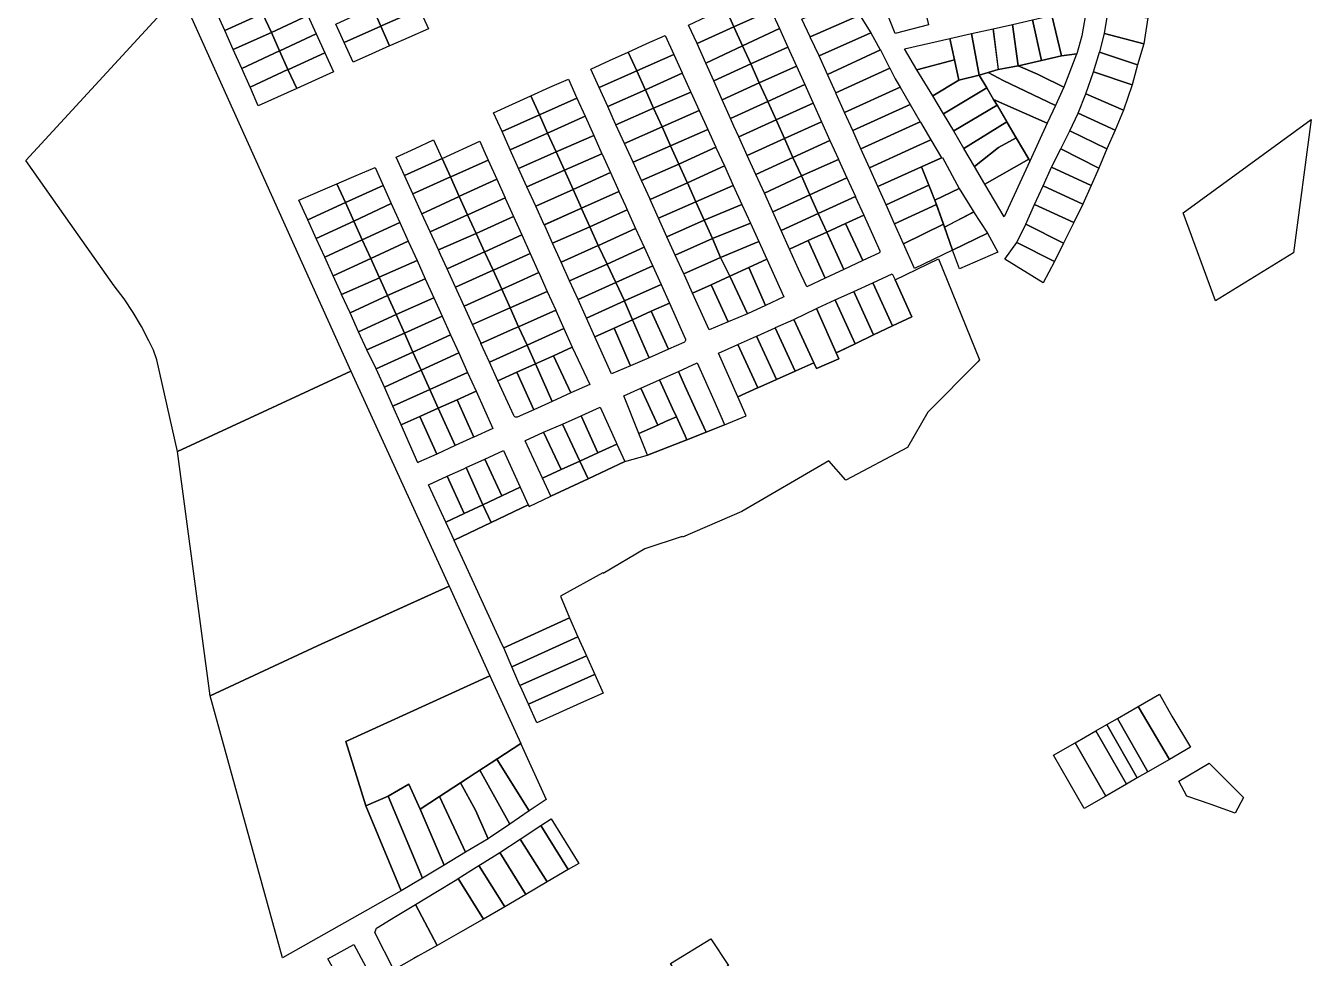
# Model space of a CAD drawing. Header units: millimetres. Extents: x 522658 to 553925, y 7796479 to 7820139.
# Drawn here: x 541042 to 541671, y 7806380 to 7806837 of the extents above; entities that cross this region are included whole.
import ezdxf

# ---------------------------------------------------------------- set-up
doc = ezdxf.new("R2010")
doc.units = ezdxf.units.MM
doc.layers.add('ZONA RESIDENCIAL 2 (ZR_2)', color=2, linetype='Continuous')

msp = doc.modelspace()

# ---------------------------------------------------------------- linework, layer by layer
at = {"layer": 'ZONA RESIDENCIAL 2 (ZR_2)'}
for points in [[(541160.67, 7806648.86), (541116.56, 7806628.45), (541106.5, 7806673.33), (541104.83, 7806678.1), (541102.69, 7806682.69), (541099.04, 7806689.76), (541094.98, 7806696.6), (541090.54, 7806703.2), (541085.71, 7806709.52), (541064.06, 7806740.06), (541042.37, 7806771.01), (541117.91, 7806853.17), (541118.01, 7806852.94), (541119.78, 7806849.01), (541201.49, 7806667.88), (541160.67, 7806648.86)], [(541135.79, 7806843.58), (541154.04, 7806851.86), (541158.21, 7806842.94), (541139.83, 7806834.53), (541135.79, 7806843.58)], [(541180.45, 7806841.9), (541162.57, 7806833.6), (541158.21, 7806842.94), (541176.24, 7806851.19), (541180.45, 7806841.9)], [(541216.17, 7806836.65), (541212.08, 7806845.91), (541212.37, 7806846.04), (541230.77, 7806854.45), (541235.04, 7806844.99), (541216.82, 7806836.94), (541216.17, 7806836.65)], [(541407.06, 7806844.6), (541388.86, 7806836.37), (541384.77, 7806845.42), (541384.68, 7806845.61), (541393.61, 7806849.64), (541402.86, 7806853.82), (541407.06, 7806844.6)], [(541450.57, 7806842.09), (541426.21, 7806831.5), (541422.17, 7806840.15), (541447.81, 7806852.24), (541450.57, 7806842.09)], [(541462.18, 7806847), (541480.87, 7806851.18), (541484.16, 7806837.34), (541467.83, 7806833.14), (541462.18, 7806847)], [(541216.17, 7806836.65), (541198.22, 7806828.71), (541194.14, 7806837.7), (541212.08, 7806845.91), (541216.17, 7806836.65)], [(541220.42, 7806827.03), (541216.17, 7806836.65), (541216.82, 7806836.94), (541235.04, 7806844.99), (541239.4, 7806835.34), (541229.87, 7806831.17), (541220.87, 7806827.23), (541220.42, 7806827.03)], [(541388.86, 7806836.37), (541370.82, 7806828.2), (541366.72, 7806837.15), (541375.63, 7806841.35), (541384.68, 7806845.61), (541384.77, 7806845.42), (541388.86, 7806836.37)], [(541411.18, 7806835.47), (541393.1, 7806827.01), (541388.86, 7806836.37), (541407.06, 7806844.6), (541407.17, 7806844.35), (541411.18, 7806835.47)], [(541549.21, 7806822.19), (541544.38, 7806841.94), (541561.53, 7806845.91), (541559.08, 7806831.93), (541556.61, 7806823.16), (541549.21, 7806822.19)], [(541162.57, 7806833.6), (541143.95, 7806825.3), (541139.83, 7806834.53), (541158.21, 7806842.94), (541162.57, 7806833.6)], [(541162.57, 7806833.6), (541180.45, 7806841.9), (541184.54, 7806832.87), (541166.75, 7806824.64), (541166.61, 7806824.57), (541162.57, 7806833.6)], [(541426.21, 7806831.5), (541450.57, 7806842.09), (541450.67, 7806841.72), (541455.87, 7806833.5), (541455.92, 7806833.41), (541430.55, 7806822.21), (541426.43, 7806831.02), (541426.21, 7806831.5)], [(541528.02, 7806817.33), (541525.21, 7806837.58), (541535.05, 7806839.81), (541539.34, 7806819.92), (541528.12, 7806817.35), (541528.02, 7806817.33)], [(541539.34, 7806819.92), (541535.05, 7806839.81), (541540.46, 7806841.03), (541544.38, 7806841.94), (541549.21, 7806822.19), (541539.34, 7806819.92)], [(541591.41, 7806840.83), (541589.38, 7806828.05), (541570.19, 7806833.11), (541571.78, 7806843.01), (541591.41, 7806840.83)], [(541166.61, 7806824.57), (541148.1, 7806816.02), (541143.95, 7806825.3), (541162.57, 7806833.6), (541166.61, 7806824.57)], [(541170.7, 7806815.42), (541166.61, 7806824.57), (541166.75, 7806824.64), (541184.54, 7806832.87), (541188.7, 7806823.69), (541170.99, 7806815.55), (541170.7, 7806815.42)], [(541220.42, 7806827.03), (541211.7, 7806823.21), (541202.63, 7806819.01), (541198.22, 7806828.71), (541216.17, 7806836.65), (541220.42, 7806827.03)], [(541337.21, 7806824.03), (541346.29, 7806828.16), (541355.19, 7806832.2), (541359.44, 7806822.85), (541341.35, 7806814.85), (541337.21, 7806824.03)], [(541393.1, 7806827.01), (541375.14, 7806818.61), (541370.82, 7806828.2), (541388.86, 7806836.37), (541393.1, 7806827.01)], [(541393.1, 7806827.01), (541411.18, 7806835.47), (541415.26, 7806826.44), (541397.09, 7806818.19), (541393.1, 7806827.01)], [(541460.57, 7806825.04), (541434.69, 7806812.98), (541430.55, 7806822.21), (541455.92, 7806833.41), (541460.35, 7806825.47), (541460.57, 7806825.04)], [(541498.96, 7806810.29), (541496.81, 7806820.22), (541494.55, 7806830.64), (541505.05, 7806833.02), (541508.95, 7806812.72), (541498.96, 7806810.29)], [(541518.23, 7806815.44), (541513.32, 7806814), (541508.95, 7806812.72), (541505.05, 7806833.02), (541515.67, 7806835.42), (541518.23, 7806815.44)], [(541528.02, 7806817.33), (541518.26, 7806815.45), (541515.67, 7806835.42), (541525.21, 7806837.58), (541528.02, 7806817.33)], [(541589.38, 7806828.05), (541586.33, 7806817.73), (541567.81, 7806823.92), (541567.9, 7806824.2), (541570.19, 7806833.11), (541589.38, 7806828.05)], [(541375.14, 7806818.61), (541393.1, 7806827.01), (541397.08, 7806818.19), (541379.02, 7806809.99), (541375.14, 7806818.61)], [(541419.47, 7806817.12), (541401.29, 7806808.91), (541397.08, 7806818.19), (541415.26, 7806826.44), (541419.47, 7806817.12)], [(541496.81, 7806820.22), (541478.42, 7806815.36), (541472.27, 7806825.6), (541494.55, 7806830.64), (541496.81, 7806820.22)], [(541170.7, 7806815.42), (541152.17, 7806806.91), (541148.1, 7806816.02), (541166.61, 7806824.57), (541170.7, 7806815.42)], [(541192.96, 7806814.29), (541184.06, 7806810.28), (541174.98, 7806806.19), (541170.7, 7806815.42), (541170.99, 7806815.55), (541188.7, 7806823.69), (541192.96, 7806814.29)], [(541318.93, 7806815.72), (541328.08, 7806819.88), (541337.21, 7806824.03), (541341.35, 7806814.85), (541322.96, 7806806.71), (541318.93, 7806815.72)], [(541363.63, 7806813.61), (541345.54, 7806805.56), (541345.46, 7806805.75), (541341.35, 7806814.85), (541359.44, 7806822.85), (541363.55, 7806813.79), (541363.63, 7806813.61)], [(541465.14, 7806816.17), (541438.68, 7806804.08), (541434.69, 7806812.98), (541460.57, 7806825.04), (541465.07, 7806816.3), (541465.14, 7806816.17)], [(541478.42, 7806815.36), (541496.81, 7806820.22), (541498.96, 7806810.29), (541486.14, 7806802.52), (541478.42, 7806815.36)], [(541556.57, 7806823.01), (541550.33, 7806806.77), (541538.69, 7806812.53), (541537.4, 7806813.12), (541528.02, 7806817.33), (541528.12, 7806817.35), (541539.34, 7806819.92), (541549.21, 7806822.19), (541556.61, 7806823.16), (541556.57, 7806823.01)], [(541586.33, 7806817.73), (541583.75, 7806808.05), (541564.78, 7806814.39), (541567.81, 7806823.92), (541586.33, 7806817.73)], [(541174.98, 7806806.19), (541165.57, 7806801.95), (541156.17, 7806797.72), (541152.37, 7806806.47), (541152.17, 7806806.91), (541170.7, 7806815.42), (541174.98, 7806806.19)], [(541345.54, 7806805.56), (541327.13, 7806797.37), (541322.96, 7806806.71), (541341.35, 7806814.85), (541345.46, 7806805.75), (541345.54, 7806805.56)], [(541367.79, 7806804.45), (541349.58, 7806796.63), (541345.54, 7806805.56), (541363.63, 7806813.61), (541367.65, 7806804.76), (541367.79, 7806804.45)], [(541401.29, 7806808.91), (541383.12, 7806800.7), (541379.02, 7806809.99), (541397.08, 7806818.19), (541401.29, 7806808.91)], [(541401.29, 7806808.91), (541419.47, 7806817.12), (541423.54, 7806808.11), (541405.41, 7806799.8), (541401.29, 7806808.91)], [(541438.68, 7806804.08), (541465.14, 7806816.17), (541467.82, 7806810.96), (541470.2, 7806806.85), (541442.99, 7806794.46), (541438.91, 7806803.56), (541438.68, 7806804.08)], [(541546.24, 7806797.92), (541542.23, 7806789.25), (541515.91, 7806800.86), (541512.56, 7806806.56), (541508.95, 7806812.72), (541513.32, 7806814), (541520.64, 7806810.04), (541546.24, 7806797.92)], [(541537.4, 7806813.12), (541538.69, 7806812.53), (541550.33, 7806806.77), (541546.24, 7806797.92), (541520.64, 7806810.04), (541513.32, 7806814), (541518.23, 7806815.44), (541528.02, 7806817.33), (541537.4, 7806813.12)], [(541564.78, 7806814.39), (541583.75, 7806808.05), (541579.47, 7806795.56), (541561.13, 7806803.54), (541564.78, 7806814.39)], [(541298.76, 7806806.76), (541307.93, 7806810.71), (541312.08, 7806801.48), (541293.73, 7806793.26), (541289.54, 7806802.57), (541298.76, 7806806.76)], [(541383.12, 7806800.7), (541401.29, 7806808.91), (541405.41, 7806799.8), (541387.19, 7806791.45), (541383.12, 7806800.7)], [(541427.66, 7806799), (541409.49, 7806790.78), (541405.41, 7806799.8), (541423.54, 7806808.11), (541426.82, 7806800.85), (541427.66, 7806799)], [(541475.11, 7806798.37), (541446.99, 7806785.57), (541442.99, 7806794.46), (541470.2, 7806806.85), (541475.11, 7806798.37)], [(541512.56, 7806806.56), (541491.41, 7806793.74), (541486.14, 7806802.52), (541498.96, 7806810.29), (541508.95, 7806812.72), (541512.56, 7806806.56)], [(541293.73, 7806793.26), (541275.42, 7806785.06), (541271.29, 7806794.28), (541280.53, 7806798.48), (541289.54, 7806802.57), (541293.73, 7806793.26)], [(541316.08, 7806792.58), (541297.74, 7806784.36), (541293.73, 7806793.26), (541312.08, 7806801.48), (541316.08, 7806792.58)], [(541327.13, 7806797.37), (541345.54, 7806805.56), (541349.58, 7806796.63), (541331.17, 7806788.35), (541331.02, 7806788.68), (541327.13, 7806797.37)], [(541349.58, 7806796.63), (541367.79, 7806804.45), (541371.9, 7806795.41), (541353.75, 7806787.39), (541349.58, 7806796.63)], [(541517.61, 7806797.97), (541496.44, 7806785.38), (541491.41, 7806793.74), (541512.56, 7806806.56), (541515.91, 7806800.86), (541517.61, 7806797.97)], [(541542.23, 7806789.25), (541533.63, 7806770.66), (541533.13, 7806771.52), (541526.94, 7806782.06), (541522.57, 7806789.51), (541517.61, 7806797.97), (541515.91, 7806800.86), (541542.23, 7806789.25)], [(541561.13, 7806803.54), (541579.47, 7806795.56), (541575.35, 7806785.85), (541557.24, 7806794.14), (541561.13, 7806803.54)], [(541353.75, 7806787.39), (541335.36, 7806779.27), (541331.17, 7806788.35), (541349.58, 7806796.63), (541353.75, 7806787.39)], [(541376.15, 7806786.05), (541357.93, 7806778.15), (541353.86, 7806787.15), (541353.75, 7806787.39), (541371.9, 7806795.41), (541376.15, 7806786.05)], [(541409.49, 7806790.78), (541391.22, 7806782.52), (541388.83, 7806787.74), (541387.19, 7806791.45), (541405.41, 7806799.8), (541409.49, 7806790.78)], [(541431.78, 7806789.89), (541413.58, 7806781.74), (541409.49, 7806790.78), (541427.66, 7806799), (541431.78, 7806789.89)], [(541480.09, 7806789.79), (541451.01, 7806776.61), (541446.99, 7806785.57), (541475.11, 7806798.37), (541480.06, 7806789.84), (541480.09, 7806789.79)], [(541496.48, 7806785.31), (541496.44, 7806785.38), (541517.61, 7806797.97), (541522.39, 7806789.81), (541501.43, 7806776.85), (541496.48, 7806785.31)], [(541557.24, 7806794.14), (541575.35, 7806785.85), (541571.32, 7806776.69), (541553.29, 7806785.42), (541557.24, 7806794.14)], [(541297.74, 7806784.36), (541279.42, 7806776.15), (541275.42, 7806785.06), (541293.73, 7806793.26), (541297.74, 7806784.36)], [(541320.28, 7806783.24), (541301.89, 7806775.13), (541297.74, 7806784.36), (541316.08, 7806792.58), (541320.28, 7806783.24)], [(541413.58, 7806781.74), (541395.42, 7806773.31), (541391.22, 7806782.52), (541409.49, 7806790.78), (541413.58, 7806781.74)], [(541435.88, 7806780.81), (541417.78, 7806772.46), (541413.58, 7806781.74), (541431.78, 7806789.89), (541435.88, 7806780.81)], [(541451.01, 7806776.61), (541480.09, 7806789.79), (541480.15, 7806789.68), (541485.16, 7806781.04), (541476.63, 7806777.15), (541455.15, 7806767.37), (541451.01, 7806776.61)], [(541522.57, 7806789.51), (541526.94, 7806782.06), (541518.27, 7806777.35), (541506.64, 7806767.94), (541501.43, 7806776.85), (541522.39, 7806789.81), (541522.57, 7806789.51)], [(541662.67, 7806725.79), (541624.53, 7806702.3), (541608.65, 7806745.38), (541671.38, 7806791.03), (541662.67, 7806725.79)], [(541301.89, 7806775.13), (541283.51, 7806767.03), (541279.42, 7806776.15), (541297.74, 7806784.36), (541301.89, 7806775.13)], [(541324.33, 7806774.23), (541305.94, 7806766.13), (541301.89, 7806775.13), (541320.28, 7806783.24), (541324.33, 7806774.23)], [(541357.93, 7806778.15), (541339.55, 7806770.18), (541335.36, 7806779.27), (541353.75, 7806787.39), (541353.86, 7806787.15), (541357.93, 7806778.15)], [(541380.03, 7806777.51), (541362.01, 7806769.13), (541357.93, 7806778.15), (541376.15, 7806786.05), (541380.03, 7806777.51)], [(541417.78, 7806772.46), (541399.63, 7806764.1), (541395.42, 7806773.31), (541413.58, 7806781.74), (541417.78, 7806772.46)], [(541506.65, 7806767.95), (541518.27, 7806777.35), (541526.94, 7806782.06), (541533.13, 7806771.52), (541511.66, 7806759.4), (541506.65, 7806767.95)], [(541548.79, 7806776.6), (541553.29, 7806785.42), (541571.32, 7806776.69), (541567.36, 7806767.2), (541548.79, 7806776.6)], [(541246.07, 7806772), (541227.69, 7806763.64), (541223.7, 7806772.54), (541232.94, 7806776.86), (541241.96, 7806781.08), (541246.02, 7806772.11), (541246.07, 7806772)], [(541246.07, 7806772), (541264.51, 7806780.39), (541266.58, 7806775.83), (541268.68, 7806771.11), (541250.32, 7806762.92), (541250.2, 7806762.87), (541246.07, 7806772)], [(541362.01, 7806769.13), (541343.68, 7806761.18), (541339.55, 7806770.18), (541357.93, 7806778.15), (541362.01, 7806769.13)], [(541362.01, 7806769.13), (541380.03, 7806777.51), (541380.11, 7806777.34), (541384.24, 7806768.25), (541366.11, 7806760.03), (541366.04, 7806760.19), (541362.01, 7806769.13)], [(541440.09, 7806771.48), (541421.89, 7806763.37), (541417.78, 7806772.46), (541435.88, 7806780.81), (541440.04, 7806771.59), (541440.09, 7806771.48)], [(541455.15, 7806767.37), (541476.63, 7806777.15), (541485.16, 7806781.04), (541490.4, 7806772.24), (541480.62, 7806767.86), (541459.23, 7806758.28), (541455.15, 7806767.37)], [(541544.25, 7806767.69), (541548.79, 7806776.6), (541567.36, 7806767.2), (541563.7, 7806758.69), (541544.25, 7806767.69)], [(541227.69, 7806763.64), (541246.07, 7806772), (541250.2, 7806762.87), (541231.72, 7806754.63), (541227.69, 7806763.64)], [(541254.51, 7806753.35), (541250.2, 7806762.87), (541250.32, 7806762.92), (541268.68, 7806771.11), (541272.82, 7806761.79), (541254.68, 7806753.43), (541254.51, 7806753.35)], [(541287.55, 7806758.03), (541283.51, 7806767.03), (541301.89, 7806775.13), (541305.94, 7806766.13), (541287.55, 7806758.03)], [(541305.94, 7806766.13), (541324.33, 7806774.23), (541324.38, 7806774.12), (541328.45, 7806765.06), (541310.15, 7806756.76), (541305.94, 7806766.13)], [(541343.68, 7806761.18), (541362.01, 7806769.13), (541366.04, 7806760.19), (541366.11, 7806760.03), (541347.92, 7806751.79), (541347.84, 7806751.98), (541343.68, 7806761.18)], [(541421.89, 7806763.37), (541403.79, 7806754.88), (541399.63, 7806764.1), (541417.78, 7806772.46), (541421.89, 7806763.37)], [(541426.07, 7806754.13), (541421.89, 7806763.37), (541440.09, 7806771.48), (541444.18, 7806762.42), (541426.07, 7806754.13)], [(541487.16, 7806751.59), (541480.62, 7806767.86), (541490.94, 7806772.46), (541499.08, 7806757.21), (541487.16, 7806751.59)], [(541511.66, 7806759.4), (541533.13, 7806771.52), (541533.63, 7806770.66), (541521.03, 7806743.42), (541511.66, 7806759.4)], [(541217.25, 7806758.78), (541198.83, 7806750.33), (541194.67, 7806759.55), (541204, 7806763.56), (541213.29, 7806767.55), (541217.25, 7806758.78)], [(541254.51, 7806753.35), (541236.19, 7806744.9), (541231.72, 7806754.63), (541250.2, 7806762.87), (541254.51, 7806753.35)], [(541287.55, 7806758.03), (541305.94, 7806766.13), (541310.15, 7806756.76), (541291.93, 7806748.51), (541287.55, 7806758.03)], [(541332.63, 7806755.77), (541314.29, 7806747.55), (541310.15, 7806756.76), (541328.45, 7806765.06), (541332.56, 7806755.92), (541332.63, 7806755.77)], [(541388.58, 7806758.7), (541370.32, 7806750.72), (541366.11, 7806760.03), (541384.24, 7806768.25), (541388.58, 7806758.7)], [(541426.07, 7806754.13), (541407.89, 7806745.81), (541403.79, 7806754.88), (541421.89, 7806763.37), (541426.07, 7806754.13)], [(541484.22, 7806758.9), (541463.32, 7806749.17), (541459.23, 7806758.28), (541480.62, 7806767.86), (541484.22, 7806758.9)], [(541544.21, 7806767.62), (541544.25, 7806767.69), (541563.7, 7806758.69), (541559.64, 7806749.56), (541540.18, 7806758.57), (541544.21, 7806767.62)], [(541198.83, 7806750.33), (541180.42, 7806741.88), (541176.05, 7806751.53), (541185.1, 7806755.43), (541185.5, 7806755.6), (541194.67, 7806759.55), (541198.83, 7806750.33)], [(541221.26, 7806749.88), (541202.89, 7806741.32), (541198.83, 7806750.33), (541217.25, 7806758.78), (541221.26, 7806749.88)], [(541258.58, 7806744.34), (541254.51, 7806753.35), (541254.68, 7806753.43), (541272.82, 7806761.79), (541276.88, 7806752.66), (541258.65, 7806744.37), (541258.58, 7806744.34)], [(541314.29, 7806747.55), (541296.11, 7806739.4), (541291.93, 7806748.51), (541310.15, 7806756.76), (541314.29, 7806747.55)], [(541347.92, 7806751.79), (541366.11, 7806760.03), (541370.32, 7806750.72), (541352.03, 7806742.73), (541347.92, 7806751.79)], [(541370.32, 7806750.72), (541388.58, 7806758.7), (541392.83, 7806749.35), (541374.39, 7806741.7), (541370.32, 7806750.72)], [(541448.3, 7806753.3), (541430.18, 7806745.04), (541426.07, 7806754.13), (541444.18, 7806762.42), (541448.3, 7806753.3)], [(541488.04, 7806749.4), (541467.5, 7806739.87), (541463.32, 7806749.17), (541484.22, 7806758.9), (541488.04, 7806749.4)], [(541491.91, 7806738.31), (541487.16, 7806751.59), (541499.08, 7806757.21), (541506.23, 7806745.7), (541491.91, 7806738.31)], [(541540.18, 7806758.57), (541559.64, 7806749.56), (541555.19, 7806740.6), (541536, 7806749.48), (541540.18, 7806758.57)], [(541202.89, 7806741.32), (541184.54, 7806732.77), (541180.42, 7806741.88), (541198.83, 7806750.33), (541202.89, 7806741.32)], [(541258.58, 7806744.34), (541240.28, 7806736.02), (541236.19, 7806744.9), (541254.51, 7806753.35), (541258.58, 7806744.34)], [(541262.69, 7806735.26), (541258.58, 7806744.34), (541258.65, 7806744.37), (541276.88, 7806752.66), (541276.96, 7806752.49), (541281, 7806743.55), (541262.69, 7806735.26)], [(541314.29, 7806747.55), (541332.63, 7806755.77), (541335.76, 7806748.81), (541336.69, 7806746.75), (541318.38, 7806738.49), (541314.37, 7806747.38), (541314.29, 7806747.55)], [(541374.39, 7806741.7), (541356.14, 7806733.62), (541352.03, 7806742.73), (541370.32, 7806750.72), (541374.39, 7806741.7)], [(541430.18, 7806745.04), (541411.97, 7806736.73), (541407.89, 7806745.81), (541426.07, 7806754.13), (541430.18, 7806745.04)], [(541452.44, 7806744.19), (541443.53, 7806740.13), (541434.3, 7806735.92), (541430.18, 7806745.04), (541448.3, 7806753.3), (541448.45, 7806752.96), (541452.44, 7806744.19)], [(541225.42, 7806740.67), (541207.03, 7806732.16), (541202.89, 7806741.32), (541221.26, 7806749.88), (541225.42, 7806740.67)], [(541262.69, 7806735.26), (541244.33, 7806727.22), (541240.28, 7806736.02), (541258.58, 7806744.34), (541262.69, 7806735.26)], [(541318.38, 7806738.49), (541300.16, 7806730.46), (541296.46, 7806738.65), (541296.13, 7806739.38), (541314.29, 7806747.55), (541314.37, 7806747.38), (541318.38, 7806738.49)], [(541322.62, 7806729.38), (541322.5, 7806729.32), (541318.38, 7806738.49), (541336.69, 7806746.75), (541340.79, 7806737.63), (541322.62, 7806729.38)], [(541396.95, 7806740.29), (541378.33, 7806732.71), (541374.39, 7806741.7), (541392.83, 7806749.35), (541396.95, 7806740.29)], [(541434.3, 7806735.92), (541425.22, 7806731.78), (541416.06, 7806727.61), (541411.97, 7806736.73), (541430.18, 7806745.04), (541434.3, 7806735.92)], [(541451.88, 7806721.93), (541443.53, 7806740.13), (541452.44, 7806744.19), (541457.56, 7806732.92), (541460.23, 7806726.74), (541460.28, 7806726.62), (541460.3, 7806726.49), (541460.31, 7806726.37), (541460.3, 7806726.24), (541460.26, 7806726.11), (541460.21, 7806726), (541460.14, 7806725.89), (541460.05, 7806725.8), (541459.94, 7806725.72), (541459.83, 7806725.66), (541451.88, 7806721.93)], [(541491.38, 7806739.83), (541471.83, 7806730.23), (541467.5, 7806739.87), (541488.04, 7806749.4), (541491.38, 7806739.83)], [(541495.79, 7806727.08), (541491.91, 7806738.28), (541506.15, 7806745.78), (541512.98, 7806735.31), (541495.79, 7806727.08)], [(541555.19, 7806740.6), (541550.19, 7806730.52), (541531.76, 7806739.78), (541536, 7806749.48), (541555.19, 7806740.6)], [(541207.03, 7806732.16), (541188.66, 7806723.66), (541184.54, 7806732.77), (541202.89, 7806741.32), (541207.03, 7806732.16)], [(541207.03, 7806732.16), (541225.42, 7806740.67), (541229.58, 7806731.45), (541211.16, 7806722.99), (541207.03, 7806732.16)], [(541266.87, 7806726.24), (541262.69, 7806735.26), (541281, 7806743.55), (541285.1, 7806734.48), (541266.95, 7806726.28), (541266.87, 7806726.24)], [(541322.5, 7806729.32), (541304.38, 7806721.1), (541300.16, 7806730.46), (541318.38, 7806738.49), (541322.5, 7806729.32)], [(541344.89, 7806728.5), (541326.79, 7806720.28), (541322.5, 7806729.32), (541322.62, 7806729.38), (541340.79, 7806737.63), (541344.89, 7806728.5)], [(541378.33, 7806732.71), (541360.2, 7806724.68), (541356.14, 7806733.62), (541374.39, 7806741.7), (541378.33, 7806732.71)], [(541378.33, 7806732.71), (541396.95, 7806740.29), (541401.03, 7806731.31), (541382.3, 7806723.41), (541378.33, 7806732.71)], [(541451.88, 7806721.93), (541442.59, 7806717.58), (541434.3, 7806735.92), (541443.53, 7806740.13), (541451.88, 7806721.93)], [(541471.83, 7806730.23), (541491.38, 7806739.83), (541495.79, 7806727.08), (541477.28, 7806718.09), (541471.83, 7806730.23)], [(541531.76, 7806739.78), (541550.19, 7806730.52), (541545.7, 7806721.58), (541527.27, 7806730.84), (541531.76, 7806739.78)], [(541188.66, 7806723.66), (541207.03, 7806732.16), (541211.16, 7806722.99), (541192.79, 7806714.55), (541188.66, 7806723.66)], [(541233.83, 7806722.01), (541215.28, 7806713.86), (541211.16, 7806722.99), (541229.58, 7806731.45), (541233.83, 7806722.01)], [(541266.87, 7806726.24), (541248.54, 7806717.97), (541245.38, 7806724.93), (541244.33, 7806727.22), (541262.69, 7806735.26), (541266.87, 7806726.24)], [(541271.06, 7806717.22), (541266.87, 7806726.24), (541266.95, 7806726.28), (541285.1, 7806734.48), (541289.19, 7806725.45), (541271.19, 7806717.28), (541271.06, 7806717.22)], [(541382.3, 7806723.41), (541364.37, 7806715.47), (541364.22, 7806715.79), (541360.2, 7806724.68), (541378.33, 7806732.71), (541382.3, 7806723.41)], [(541404.98, 7806722.62), (541396.12, 7806718.56), (541386.81, 7806714.3), (541382.3, 7806723.41), (541401.03, 7806731.31), (541404.98, 7806722.62)], [(541433.5, 7806713.32), (541424.63, 7806709.16), (541420.52, 7806717.68), (541416.06, 7806727.61), (541425.22, 7806731.78), (541433.5, 7806713.32)], [(541433.5, 7806713.32), (541425.22, 7806731.78), (541434.3, 7806735.92), (541442.59, 7806717.58), (541433.5, 7806713.32)], [(541495.85, 7806727.11), (541512.89, 7806735.31), (541518.03, 7806726.11), (541499.31, 7806717.84), (541495.85, 7806727.11)], [(541271.06, 7806717.22), (541252.66, 7806708.87), (541248.54, 7806717.97), (541266.87, 7806726.24), (541271.06, 7806717.22)], [(541275.36, 7806707.94), (541271.06, 7806717.22), (541271.19, 7806717.28), (541289.19, 7806725.45), (541293.33, 7806716.3), (541293.39, 7806716.16), (541280.56, 7806710.28), (541275.54, 7806708.02), (541275.36, 7806707.94)], [(541326.79, 7806720.28), (541308.49, 7806711.99), (541304.38, 7806721.1), (541322.5, 7806729.32), (541326.79, 7806720.28)], [(541349.14, 7806719.42), (541331.08, 7806711.24), (541331.05, 7806711.3), (541326.79, 7806720.28), (541344.89, 7806728.5), (541349.07, 7806719.57), (541349.14, 7806719.42)], [(541545.7, 7806721.58), (541540.19, 7806711.13), (541521.51, 7806722.73), (541527.27, 7806730.84), (541545.7, 7806721.58)], [(541215.45, 7806713.49), (541196.95, 7806705.35), (541196.91, 7806705.44), (541192.79, 7806714.55), (541211.16, 7806722.99), (541215.28, 7806713.86), (541215.45, 7806713.49)], [(541219.36, 7806704.8), (541215.45, 7806713.49), (541215.28, 7806713.86), (541233.83, 7806722.01), (541237.87, 7806713.05), (541219.36, 7806704.8)], [(541508.27, 7806672.34), (541483.69, 7806647.76), (541473.89, 7806630.54), (541443.7, 7806614.48), (541435.35, 7806624), (541392.76, 7806599.08), (541363.72, 7806586.61), (541363.63, 7806586.93), (541345.23, 7806580.94), (541324.91, 7806568.75), (541324.82, 7806569.09), (541304.04, 7806557.74), (541308.41, 7806547.05), (541276.26, 7806532.38), (541275.57, 7806533.96), (541258, 7806571.88), (541252.04, 7806584.93), (541251.95, 7806585.13), (541270.04, 7806593.78), (541288.27, 7806602.49), (541288.67, 7806601.62), (541299.29, 7806606.6), (541317.49, 7806615.13), (541335.43, 7806623.54), (541346.59, 7806626.7), (541357.11, 7806630.74), (541365.89, 7806634.26), (541384.23, 7806641.62), (541394.88, 7806645.89), (541390.76, 7806655.27), (541400.48, 7806659.63), (541400.64, 7806659.7), (541409.7, 7806663.77), (541409.76, 7806663.8), (541418.88, 7806667.9), (541419.13, 7806668.01), (541428.01, 7806671.99), (541429.35, 7806669.09), (541440.21, 7806673.95), (541438.93, 7806676.81), (541440.42, 7806677.52), (541448.15, 7806681.22), (541457.18, 7806685.54), (541466.44, 7806689.98), (541475.86, 7806694.45), (541467.71, 7806712.48), (541489.03, 7806722.82), (541509.09, 7806673.4), (541508.27, 7806672.34)], [(541331.08, 7806711.24), (541312.61, 7806702.88), (541308.49, 7806711.99), (541326.79, 7806720.28), (541331.05, 7806711.3), (541331.08, 7806711.24)], [(541353.23, 7806710.29), (541335.31, 7806702.18), (541331.08, 7806711.24), (541349.14, 7806719.42), (541349.25, 7806719.17), (541353.23, 7806710.29)], [(541364.37, 7806715.47), (541382.3, 7806723.41), (541386.81, 7806714.3), (541377.69, 7806710.11), (541368.67, 7806705.97), (541364.65, 7806714.84), (541364.37, 7806715.47)], [(541413.33, 7806704.23), (541404.29, 7806700.04), (541396.12, 7806718.56), (541404.98, 7806722.62), (541413.33, 7806704.23)], [(541219.36, 7806704.8), (541201.04, 7806696.32), (541196.95, 7806705.35), (541215.45, 7806713.49), (541219.36, 7806704.8)], [(541237.87, 7806713.05), (541242.04, 7806703.79), (541223.56, 7806695.5), (541219.36, 7806704.8), (541237.87, 7806713.05)], [(541275.36, 7806707.94), (541256.86, 7806699.59), (541252.66, 7806708.87), (541271.06, 7806717.22), (541275.36, 7806707.94)], [(541279.4, 7806698.8), (541275.36, 7806707.94), (541275.54, 7806708.02), (541280.56, 7806710.28), (541293.39, 7806716.16), (541297.59, 7806706.88), (541279.47, 7806698.83), (541279.4, 7806698.8)], [(541395.45, 7806695.94), (541386.02, 7806691.93), (541377.69, 7806710.11), (541386.81, 7806714.3), (541395.45, 7806695.94)], [(541404.29, 7806700.04), (541395.45, 7806695.94), (541386.81, 7806714.3), (541396.12, 7806718.56), (541404.29, 7806700.04)], [(541467.71, 7806712.48), (541475.86, 7806694.45), (541466.44, 7806689.98), (541457.87, 7806708.91), (541456.87, 7806711.13), (541466.35, 7806715.47), (541467.71, 7806712.48)], [(541279.4, 7806698.8), (541277.12, 7806697.78), (541260.93, 7806690.61), (541256.86, 7806699.59), (541275.36, 7806707.94), (541279.4, 7806698.8)], [(541283.49, 7806689.57), (541279.4, 7806698.8), (541279.47, 7806698.83), (541297.59, 7806706.88), (541301.76, 7806697.68), (541283.49, 7806689.57)], [(541335.31, 7806702.18), (541316.72, 7806693.77), (541312.61, 7806702.88), (541331.08, 7806711.24), (541335.31, 7806702.18)], [(541357.32, 7806701.16), (541348.43, 7806697.14), (541339.3, 7806693.01), (541335.36, 7806702.06), (541335.31, 7806702.18), (541353.23, 7806710.29), (541357.32, 7806701.16)], [(541386.02, 7806691.93), (541376.81, 7806688.02), (541368.67, 7806705.97), (541377.69, 7806710.11), (541386.02, 7806691.93)], [(541457.18, 7806685.54), (541448.15, 7806681.22), (541438.76, 7806701.96), (541438.43, 7806702.7), (541447.53, 7806706.86), (541448.19, 7806705.39), (541457.18, 7806685.54)], [(541466.44, 7806689.98), (541457.18, 7806685.54), (541448.19, 7806705.39), (541447.53, 7806706.86), (541456.87, 7806711.13), (541457.87, 7806708.91), (541466.44, 7806689.98)], [(541201.04, 7806696.32), (541219.36, 7806704.8), (541223.56, 7806695.5), (541205.25, 7806687.02), (541201.04, 7806696.32)], [(541223.56, 7806695.5), (541242.04, 7806703.79), (541246.12, 7806694.76), (541227.63, 7806686.47), (541223.56, 7806695.5)], [(541339.3, 7806693.01), (541330.25, 7806688.92), (541320.83, 7806684.66), (541316.72, 7806693.77), (541335.31, 7806702.18), (541335.36, 7806702.06), (541339.3, 7806693.01)], [(541356.92, 7806678.57), (541356.78, 7806678.87), (541348.43, 7806697.14), (541357.32, 7806701.16), (541365.08, 7806683.83), (541365.12, 7806683.72), (541365.17, 7806683.49), (541365.18, 7806683.25), (541365.15, 7806683.01), (541365, 7806682.47), (541364.85, 7806682.23), (541364.66, 7806682.02), (541364.45, 7806681.84), (541356.92, 7806678.57)], [(541448.15, 7806681.22), (541438.93, 7806676.81), (541429.26, 7806698.51), (541429.94, 7806698.82), (541438.43, 7806702.7), (541438.76, 7806701.96), (541448.15, 7806681.22)], [(541205.25, 7806687.02), (541223.56, 7806695.5), (541227.63, 7806686.47), (541209.23, 7806678.22), (541205.25, 7806687.02)], [(541227.63, 7806686.47), (541246.12, 7806694.76), (541250.21, 7806685.69), (541231.81, 7806677.21), (541227.63, 7806686.47)], [(541283.49, 7806689.57), (541281.08, 7806688.5), (541265.11, 7806681.41), (541265.01, 7806681.62), (541260.93, 7806690.61), (541277.12, 7806697.78), (541279.4, 7806698.8), (541283.49, 7806689.57)], [(541305.72, 7806688.71), (541287.66, 7806680.54), (541283.49, 7806689.57), (541301.76, 7806697.68), (541301.83, 7806697.52), (541305.72, 7806688.71)], [(541356.92, 7806678.57), (541347.38, 7806674.43), (541347.25, 7806674.74), (541339.3, 7806693.01), (541348.43, 7806697.14), (541356.78, 7806678.87), (541356.92, 7806678.57)], [(541438.93, 7806676.81), (541440.21, 7806673.95), (541429.35, 7806669.09), (541428.01, 7806671.99), (541418.21, 7806693.2), (541429.26, 7806698.51), (541438.93, 7806676.81)], [(541287.66, 7806680.54), (541269.27, 7806672.22), (541265.11, 7806681.41), (541281.08, 7806688.5), (541283.49, 7806689.57), (541287.66, 7806680.54)], [(541309.77, 7806679.52), (541300.6, 7806675.38), (541291.87, 7806671.44), (541287.66, 7806680.54), (541305.72, 7806688.71), (541309.77, 7806679.52)], [(541338.24, 7806670.47), (541329.04, 7806666.48), (541328.9, 7806666.79), (541320.83, 7806684.66), (541330.25, 7806688.92), (541338.1, 7806670.78), (541338.24, 7806670.47)], [(541347.38, 7806674.43), (541338.24, 7806670.47), (541338.1, 7806670.78), (541330.25, 7806688.92), (541339.3, 7806693.01), (541347.25, 7806674.74), (541347.38, 7806674.43)], [(541418.88, 7806667.9), (541409.76, 7806663.8), (541399.98, 7806684.97), (541400.4, 7806685.16), (541409.1, 7806689.09), (541418.88, 7806667.9)], [(541418.88, 7806667.9), (541409.1, 7806689.09), (541409.24, 7806689.15), (541418.21, 7806693.2), (541428.01, 7806671.99), (541419.13, 7806668.01), (541418.88, 7806667.9)], [(541209.23, 7806678.22), (541227.63, 7806686.47), (541231.81, 7806677.21), (541213.82, 7806668.93), (541209.23, 7806678.22)], [(541231.81, 7806677.21), (541250.21, 7806685.69), (541254.25, 7806676.73), (541235.85, 7806668.26), (541231.81, 7806677.21)], [(541400.64, 7806659.7), (541400.48, 7806659.63), (541390.76, 7806655.27), (541381.4, 7806676.59), (541390.87, 7806680.86), (541400.64, 7806659.7)], [(541409.76, 7806663.8), (541409.7, 7806663.77), (541400.64, 7806659.7), (541390.87, 7806680.86), (541391.12, 7806680.97), (541399.98, 7806684.97), (541409.76, 7806663.8)], [(541213.82, 7806668.93), (541231.81, 7806677.21), (541235.85, 7806668.26), (541217.98, 7806660.04), (541213.82, 7806668.93)], [(541235.85, 7806668.26), (541254.25, 7806676.73), (541258.52, 7806667.26), (541240.07, 7806658.89), (541235.85, 7806668.26)], [(541291.87, 7806671.44), (541282.72, 7806667.29), (541273.41, 7806663.07), (541269.27, 7806672.22), (541287.66, 7806680.54), (541291.87, 7806671.44)], [(541309.16, 7806657.17), (541299.91, 7806652.99), (541291.87, 7806671.44), (541300.6, 7806675.38), (541309.16, 7806657.17)], [(541309.16, 7806657.17), (541300.6, 7806675.38), (541309.77, 7806679.52), (541318.38, 7806661.33), (541309.16, 7806657.17)], [(541291.02, 7806648.97), (541282.72, 7806667.29), (541291.87, 7806671.44), (541299.91, 7806652.99), (541291.02, 7806648.97)], [(541384.23, 7806641.62), (541375.25, 7806638.02), (541369.98, 7806649.59), (541364.92, 7806660.71), (541361.72, 7806667.75), (541370.95, 7806671.9), (541378.99, 7806653.58), (541383.07, 7806644.27), (541384.23, 7806641.62)], [(541185.12, 7806533.4), (541132.58, 7806508.9), (541116.56, 7806628.45), (541160.67, 7806648.86), (541201.49, 7806667.88), (541249.49, 7806562.57), (541222.16, 7806550.17), (541185.12, 7806533.4)], [(541222.3, 7806650.84), (541222.07, 7806650.73), (541217.98, 7806660.04), (541235.85, 7806668.26), (541240.07, 7806658.89), (541222.3, 7806650.84)], [(541240.07, 7806658.89), (541258.52, 7806667.26), (541262.69, 7806658.02), (541253.45, 7806653.86), (541244.21, 7806649.72), (541240.07, 7806658.89)], [(541291.02, 7806648.97), (541282.87, 7806645.28), (541282.58, 7806645.27), (541282.3, 7806645.31), (541282.02, 7806645.38), (541281.76, 7806645.5), (541281.52, 7806645.65), (541281.31, 7806645.84), (541281.12, 7806646.06), (541273.41, 7806663.07), (541282.72, 7806667.29), (541291.02, 7806648.97)], [(541360.74, 7806645.5), (541355.46, 7806643.16), (541351.58, 7806641.44), (541343.37, 7806659.5), (541352.45, 7806663.58), (541358.89, 7806649.53), (541360.74, 7806645.5)], [(541375.25, 7806638.02), (541365.89, 7806634.26), (541365.04, 7806636.12), (541360.74, 7806645.5), (541358.89, 7806649.53), (541352.45, 7806663.58), (541361.72, 7806667.75), (541364.92, 7806660.71), (541369.98, 7806649.59), (541375.25, 7806638.02)], [(541226.37, 7806641.71), (541226.09, 7806641.58), (541222.07, 7806650.73), (541222.3, 7806650.84), (541240.07, 7806658.89), (541244.21, 7806649.72), (541235.18, 7806645.66), (541226.37, 7806641.71)], [(541261.68, 7806635.61), (541253.45, 7806653.86), (541262.69, 7806658.02), (541270.89, 7806639.83), (541261.68, 7806635.61)], [(541351.58, 7806641.44), (541342.34, 7806637.35), (541335.01, 7806655.74), (541343.37, 7806659.5), (541351.58, 7806641.44)], [(541243.47, 7806627.28), (541235.18, 7806645.66), (541244.21, 7806649.72), (541252.47, 7806631.4), (541243.47, 7806627.28)], [(541261.68, 7806635.61), (541261.54, 7806635.55), (541252.47, 7806631.4), (541244.21, 7806649.72), (541253.45, 7806653.86), (541261.68, 7806635.61)], [(541322.23, 7806627.87), (541314.18, 7806646.05), (541314.47, 7806646.18), (541323.45, 7806650.27), (541331.22, 7806632.92), (541331.57, 7806632.13), (541322.65, 7806628.06), (541322.23, 7806627.87)], [(541234.61, 7806623.22), (541234.25, 7806622.99), (541226.09, 7806641.58), (541226.37, 7806641.71), (541235.18, 7806645.66), (541243.47, 7806627.28), (541234.61, 7806623.22)], [(541313.43, 7806623.84), (541305.03, 7806641.88), (541314.18, 7806646.05), (541322.23, 7806627.87), (541313.43, 7806623.84)], [(541365.89, 7806634.26), (541357.11, 7806630.74), (541346.59, 7806626.7), (541342.34, 7806637.35), (541351.58, 7806641.44), (541355.46, 7806643.16), (541360.74, 7806645.5), (541365.04, 7806636.12), (541365.89, 7806634.26)], [(541304.29, 7806619.63), (541295.2, 7806615.44), (541286.73, 7806633.75), (541286.94, 7806633.88), (541295.76, 7806637.98), (541304.29, 7806619.63)], [(541305.03, 7806641.88), (541313.43, 7806623.84), (541304.29, 7806619.63), (541295.76, 7806637.98), (541305.03, 7806641.88)], [(541335.43, 7806623.54), (541317.49, 7806615.13), (541313.43, 7806623.84), (541322.23, 7806627.87), (541322.65, 7806628.06), (541331.57, 7806632.13), (541335.43, 7806623.54)], [(541266.1, 7806602.46), (541257.85, 7806620.63), (541267.07, 7806624.83), (541275.27, 7806606.78), (541266.1, 7806602.46)], [(541275.27, 7806606.78), (541267.07, 7806624.83), (541276.21, 7806629), (541284.37, 7806611.06), (541275.27, 7806606.78)], [(541266.1, 7806602.46), (541266.01, 7806602.42), (541256.96, 7806598.16), (541248.66, 7806616.44), (541256.7, 7806620.1), (541257.85, 7806620.63), (541266.1, 7806602.46)], [(541295.2, 7806615.44), (541304.29, 7806619.63), (541313.43, 7806623.84), (541317.49, 7806615.13), (541299.29, 7806606.6), (541295.2, 7806615.44)], [(541256.96, 7806598.16), (541247.92, 7806593.9), (541239.49, 7806612.26), (541248.66, 7806616.44), (541256.96, 7806598.16)], [(541270.04, 7806593.78), (541266.1, 7806602.46), (541275.27, 7806606.78), (541284.37, 7806611.06), (541288.27, 7806602.49), (541270.04, 7806593.78)], [(541270.04, 7806593.78), (541251.95, 7806585.13), (541247.92, 7806593.9), (541256.96, 7806598.16), (541266.01, 7806602.42), (541266.1, 7806602.46), (541270.04, 7806593.78)], [(541269.49, 7806518.68), (541199.06, 7806486.5), (541208.86, 7806455.1), (541226.07, 7806413.5), (541167.98, 7806380.76), (541132.58, 7806508.9), (541185.12, 7806533.4), (541249.49, 7806562.57), (541269.49, 7806518.68)], [(541276.26, 7806532.38), (541308.41, 7806547.05), (541312.55, 7806537.86), (541280.26, 7806523.13), (541276.26, 7806532.38)], [(541316.73, 7806528.56), (541284.19, 7806514.05), (541280.26, 7806523.13), (541312.55, 7806537.86), (541316.73, 7806528.56)], [(541284.19, 7806514.05), (541316.73, 7806528.56), (541320.84, 7806519.42), (541320.6, 7806519.29), (541288.37, 7806504.77), (541284.45, 7806513.45), (541284.34, 7806513.71), (541284.19, 7806514.05)], [(541208.86, 7806455.1), (541199.06, 7806486.5), (541269.49, 7806518.68), (541284.56, 7806485.62), (541255.05, 7806466.34), (541244.87, 7806459.69), (541235.38, 7806453.49), (541229.86, 7806465.68), (541219.75, 7806459.76), (541208.86, 7806455.1)], [(541324.89, 7806510.28), (541313.78, 7806505.26), (541303.35, 7806500.55), (541292.49, 7806495.65), (541288.37, 7806504.77), (541320.6, 7806519.29), (541320.84, 7806519.42), (541324.89, 7806510.28)], [(541601.99, 7806477.83), (541586.61, 7806503.67), (541597.09, 7806509.7), (541603.13, 7806499), (541612.31, 7806483.77), (541601.99, 7806477.83)], [(541591.45, 7806471.76), (541576.51, 7806497.86), (541586.61, 7806503.67), (541601.99, 7806477.83), (541591.45, 7806471.76)], [(541586.25, 7806468.77), (541580.97, 7806465.73), (541566.03, 7806491.83), (541571.31, 7806494.87), (541586.25, 7806468.77)], [(541586.25, 7806468.77), (541571.31, 7806494.87), (541576.51, 7806497.86), (541591.45, 7806471.76), (541586.25, 7806468.77)], [(541560.23, 7806453.8), (541545.3, 7806479.9), (541555.9, 7806486), (541570.83, 7806459.9), (541560.23, 7806453.8)], [(541570.83, 7806459.9), (541555.9, 7806486), (541566.03, 7806491.83), (541580.97, 7806465.73), (541570.83, 7806459.9)], [(541288.72, 7806452.64), (541272.82, 7806477.95), (541284.56, 7806485.62), (541284.62, 7806485.49), (541296.96, 7806458.24), (541288.72, 7806452.64)], [(541288.72, 7806452.64), (541279.19, 7806446.16), (541264.57, 7806472.56), (541272.82, 7806477.95), (541288.72, 7806452.64)], [(541634.18, 7806451.49), (541622.32, 7806455.74), (541610.49, 7806459.75), (541606.55, 7806467.23), (541621.34, 7806475.98), (541638.29, 7806459.19), (541634.18, 7806451.49)], [(541279.19, 7806446.16), (541269.77, 7806439.76), (541268.83, 7806439.12), (541268.63, 7806439), (541262.44, 7806452.99), (541255.05, 7806466.34), (541262.28, 7806471.06), (541264.57, 7806472.56), (541279.19, 7806446.16)], [(541235.38, 7806453.49), (541247.11, 7806426.11), (541236.48, 7806419.74), (541219.75, 7806459.76), (541229.86, 7806465.68), (541235.38, 7806453.49)], [(541262.44, 7806452.99), (541268.63, 7806439), (541257.53, 7806432.35), (541244.87, 7806459.69), (541255.05, 7806466.34), (541262.44, 7806452.99)], [(541236.48, 7806419.74), (541226.07, 7806413.5), (541208.86, 7806455.1), (541219.75, 7806459.76), (541236.48, 7806419.74)], [(541257.53, 7806432.35), (541247.11, 7806426.11), (541235.38, 7806453.49), (541244.87, 7806459.69), (541257.53, 7806432.35)], [(541313.04, 7806426.91), (541307.85, 7806423.88), (541294.35, 7806445.41), (541299.4, 7806448.66), (541313.04, 7806426.91)], [(541297.49, 7806417.82), (541284.33, 7806438.79), (541294.35, 7806445.41), (541307.85, 7806423.88), (541297.49, 7806417.82)], [(541297.49, 7806417.82), (541287.13, 7806411.77), (541274.32, 7806432.23), (541284.33, 7806438.79), (541297.49, 7806417.82)], [(541287.13, 7806411.77), (541276.77, 7806405.72), (541264.13, 7806425.93), (541265.64, 7806426.89), (541274.32, 7806432.23), (541287.13, 7806411.77)], [(541276.77, 7806405.72), (541266.4, 7806399.66), (541253.99, 7806419.5), (541260.13, 7806423.39), (541264.13, 7806425.93), (541276.77, 7806405.72)], [(541255.14, 7806393.3), (541243.65, 7806386.8), (541233.04, 7806406.81), (541243.05, 7806412.86), (541253.27, 7806419.04), (541253.99, 7806419.5), (541266.4, 7806399.66), (541265.66, 7806399.24), (541255.14, 7806393.3)], [(541232.28, 7806380.37), (541222.51, 7806374.85), (541213.14, 7806393.04), (541213.97, 7806395.22), (541223.35, 7806400.93), (541233.04, 7806406.81), (541243.65, 7806386.8), (541234.25, 7806381.49), (541232.28, 7806380.37)], [(541202.57, 7806358.26), (541190.22, 7806380.18), (541202.89, 7806387.29), (541214.7, 7806365.29), (541202.57, 7806358.26)], [(541386.16, 7806377.02), (541366.34, 7806364.38), (541357.8, 7806377.93), (541377.58, 7806390.05), (541386.16, 7806377.02)]]:
    msp.add_lwpolyline(points, close=True, dxfattribs=at)

doc.saveas('drawing.dxf')
